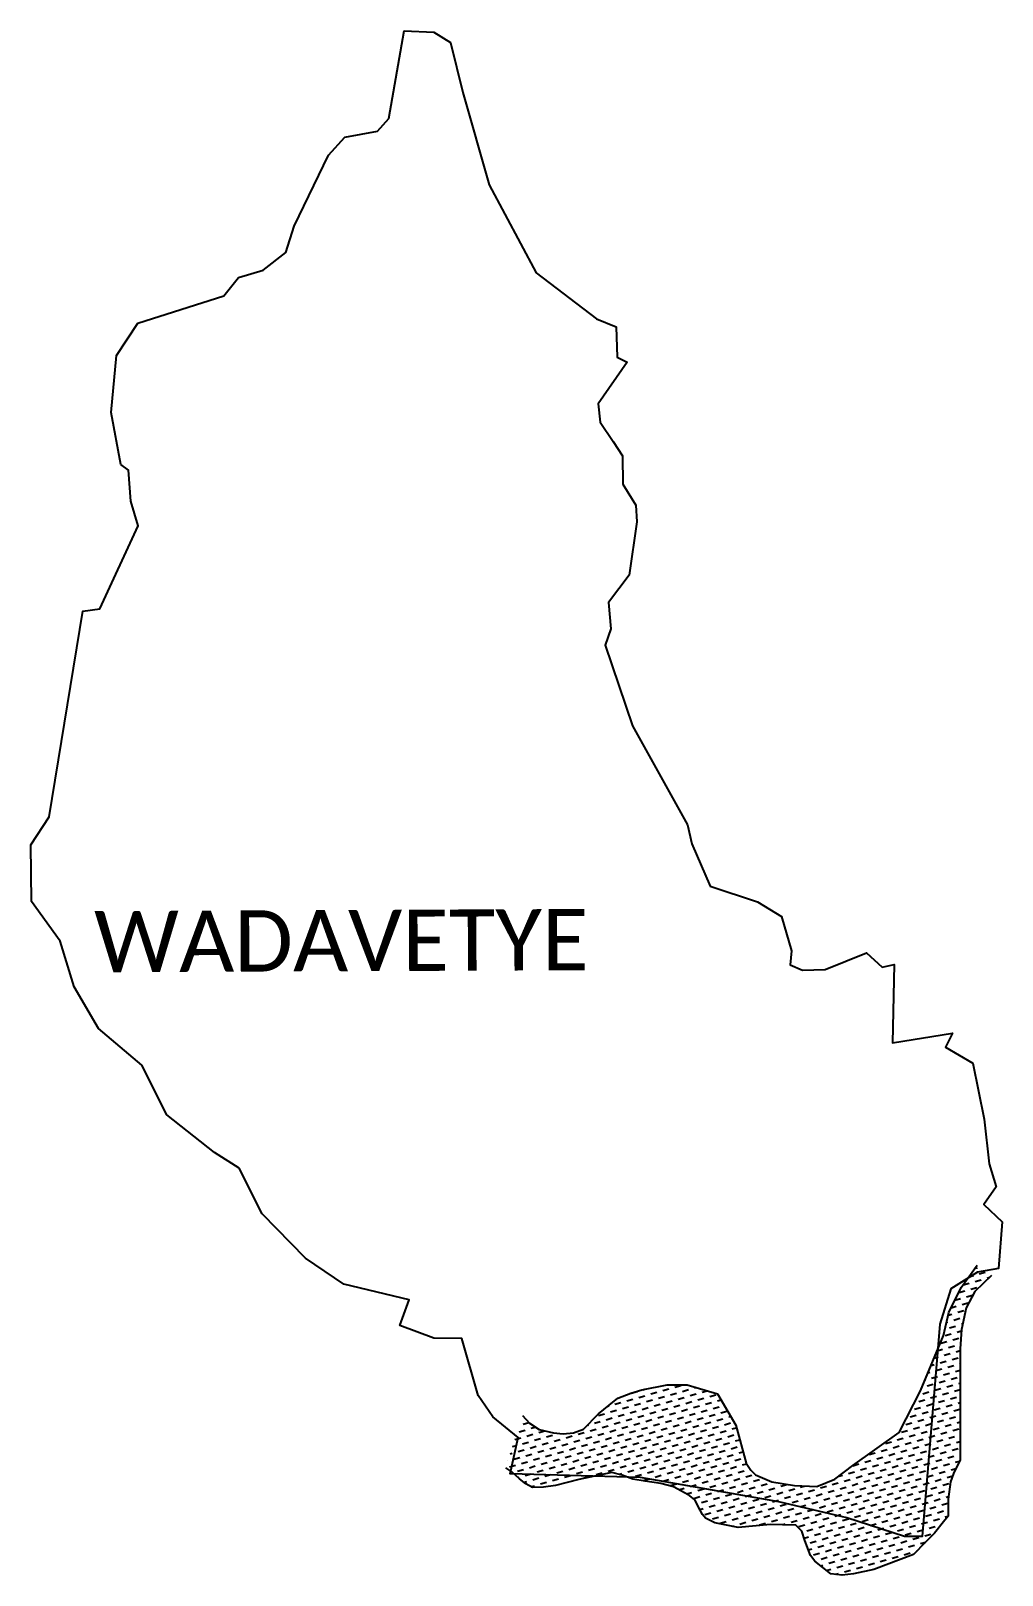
# Model space of a CAD drawing. Header units: metres. Extents: x 320666 to 323141, y 1845329 to 1849262.
import ezdxf

# ---------------------------------------------------------------- set-up
doc = ezdxf.new("R2010")
doc.units = ezdxf.units.M
for name, color, linetype in [('CREEK', 132, 'Continuous'), ('village', 3, 'Continuous'), ('VILLAGE NAME', 250, 'Continuous')]:
    doc.layers.add(name, color=color, linetype=linetype)
doc.styles.get("Standard").update_dxf_attribs({"font": 'simplex.shx'})

msp = doc.modelspace()

# ---------------------------------------------------------------- hatches: boundary and pattern name
at = {"layer": 'CREEK'}
h = msp.add_hatch(dxfattribs=at)
h.set_pattern_fill('DASH', color=256, scale=5, angle=16)
h.paths.add_polyline_path([(322222.3, 1845800.8), (322194.2, 1845792.3), (322161, 1845779.4), (322139.5, 1845761.9), (322112.2, 1845739.8), (322074.1, 1845700.3), (322048.6, 1845691.2), (322022.5, 1845688.6), (321997.2, 1845690.9), (321960.7, 1845700), (321936.4, 1845715.5), (321918.2, 1845735), (321875.6, 1845602.2), (321891, 1845591.8), (321911, 1845574.4), (321926.7, 1845561.1), (321944, 1845551.9), (321971.9, 1845552.9), (322002.7, 1845557.4), (322061.8, 1845572.7), (322145.8, 1845590.5), (322172, 1845583.1), (322199.7, 1845573.6), (322231.3, 1845568), (322271.3, 1845562.3), (322302.9, 1845554), (322332.7, 1845537.4), (322345, 1845530.5), (322357.3, 1845520.8), (322371.4, 1845494.4), (322376.7, 1845483), (322385, 1845473.6), (322408.8, 1845462.4), (322468.3, 1845450.2), (322550.1, 1845458.1), (322615.3, 1845455.9), (322630.1, 1845440.6), (322638, 1845417.4), (322652.3, 1845378.9), (322662.9, 1845364.2), (322704, 1845332.6), (322733, 1845328.9), (322761.9, 1845332.6), (322813.6, 1845342.9), (322915, 1845381.3), (322945.2, 1845413.1), (322968.2, 1845436.1), (322991.3, 1845464.4), (323003.4, 1845479.2), (323003.4, 1845522.5), (323008.9, 1845566.3), (323017, 1845587.4), (323033.7, 1845622.8), (323033.7, 1845779.2), (323033.7, 1845905.1), (323036.6, 1845954.5), (323049.3, 1846009.5), (323070.9, 1846050.9), (323113.5, 1846092), (323077.1, 1846118.5), (323035.8, 1846061.7), (323004.8, 1845998.1), (322990.9, 1845938.8), (322932.7, 1845798.1), (322878, 1845692), (322760.3, 1845608), (322714.4, 1845573.2), (322668.5, 1845554.3), (322611.3, 1845556.8), (322554.1, 1845566.6), (322511.9, 1845584.5), (322500.3, 1845596.3), (322488.7, 1845614.2), (322462, 1845710.7), (322415.5, 1845790.8), (322338.2, 1845813.7), (322287.2, 1845813.7)])

# ---------------------------------------------------------------- linework, layer by layer
at = {"layer": 'CREEK', "flags": 128}
for points in [[(323113.5, 1846092), (323070.9, 1846050.9), (323049.3, 1846009.5), (323036.6, 1845954.5), (323033.7, 1845905.1), (323033.7, 1845779.2), (323033.7, 1845622.8), (323017, 1845587.4), (323008.9, 1845566.3), (323003.4, 1845522.5), (323003.4, 1845479.2), (322991.3, 1845464.4), (322968.2, 1845436.1), (322945.2, 1845413.1), (322915, 1845381.3), (322813.6, 1845342.9), (322761.9, 1845332.6), (322733, 1845328.9), (322704, 1845332.6), (322662.9, 1845364.2), (322652.3, 1845378.9), (322638, 1845417.4), (322630.1, 1845440.6), (322615.3, 1845455.9), (322550.1, 1845458.1), (322468.3, 1845450.2), (322408.8, 1845462.4), (322385, 1845473.6), (322376.7, 1845483), (322371.4, 1845494.4), (322357.3, 1845520.8), (322345, 1845530.5), (322332.7, 1845537.4), (322302.9, 1845554), (322271.3, 1845562.3), (322231.3, 1845568), (322199.7, 1845573.6), (322172, 1845583.1), (322145.8, 1845590.5), (322061.8, 1845572.7), (322002.7, 1845557.4), (321971.9, 1845552.9), (321944, 1845551.9), (321926.7, 1845561.1), (321911, 1845574.4), (321891, 1845591.8), (321875.6, 1845602.2)], [(321918.2, 1845735), (321936.4, 1845715.5), (321960.7, 1845700), (321997.2, 1845690.9), (322022.5, 1845688.6), (322048.6, 1845691.2), (322074.1, 1845700.3), (322112.2, 1845739.8), (322139.5, 1845761.9), (322161, 1845779.4), (322194.2, 1845792.3), (322222.3, 1845800.8), (322287.2, 1845813.7), (322338.2, 1845813.7), (322415.5, 1845790.8), (322462, 1845710.7), (322488.7, 1845614.2), (322500.3, 1845596.3), (322511.9, 1845584.5), (322554.1, 1845566.6), (322611.3, 1845556.8), (322668.5, 1845554.3), (322714.4, 1845573.2), (322760.3, 1845608), (322878, 1845692), (322932.7, 1845798.1), (322990.9, 1845938.8), (323004.8, 1845998.1), (323035.8, 1846061.7), (323077.1, 1846118.5)]]:
    msp.add_lwpolyline(points, dxfattribs=at)
at = {"layer": 'village', "color": 3, "true_color": 0x00ff00}
msp.add_polyline3d([(323140.5, 1846229, 0), (323130.9, 1846109.9, 0), (323077.9, 1846100.2, 0), (323010, 1846058.3, 0), (322982.1, 1845968.2, 0), (322936.8, 1845427.1, 0), (322892.1, 1845427.4, 0), (322744.7, 1845475.1, 0), (322571.2, 1845515.5, 0), (322219, 1845577.8, 0), (321887.4, 1845586.5, 0), (321907.2, 1845679.4, 0), (321843, 1845732.4, 0), (321805.3, 1845786.5, 0), (321763.5, 1845931.4, 0), (321692.8, 1845932.1, 0), (321606.2, 1845964.9, 0), (321629.7, 1846030.1, 0), (321462.9, 1846069.6, 0), (321365.2, 1846136.5, 0), (321255.5, 1846249.1, 0), (321196.2, 1846365.1, 0), (321134.1, 1846405.1, 0), (321011.9, 1846501.1, 0), (320948.3, 1846627.9, 0), (320838, 1846721.1, 0), (320776.1, 1846826.9, 0), (320740.3, 1846943.7, 0), (320667.5, 1847044, 0), (320665.9, 1847188.4, 0), (320712.3, 1847260.4, 0), (320797.9, 1847783.8, 0), (320841.8, 1847789.5, 0), (320939.1, 1848001.4, 0), (320920.4, 1848063.7, 0), (320914.9, 1848142.8, 0), (320895.5, 1848157.4, 0), (320870.2, 1848289.5, 0), (320884, 1848434.7, 0), (320938.4, 1848517, 0), (321157.1, 1848586.5, 0), (321195, 1848633.3, 0), (321257.5, 1848652.1, 0), (321315.6, 1848697.1, 0), (321336.6, 1848764.5, 0), (321423.8, 1848945, 0), (321465.9, 1848990.6, 0), (321549.3, 1849006.5, 0), (321577.9, 1849038.7, 0), (321616.9, 1849261.6, 0), (321692.7, 1849258.6, 0), (321735.1, 1849232.3, 0), (321766.3, 1849105, 0), (321833.4, 1848869.7, 0), (321953.7, 1848645.2, 0), (322107.2, 1848528.3, 0), (322156.8, 1848507.7, 0), (322160.1, 1848430.8, 0), (322185.3, 1848417.6, 0), (322111.4, 1848311.6, 0), (322116.3, 1848265.2, 0), (322149.6, 1848215.5, 0), (322173, 1848179.5, 0), (322174.5, 1848107.3, 0), (322207, 1848053.8, 0), (322209.7, 1848011.4, 0), (322190.6, 1847875.8, 0), (322137.2, 1847806.3, 0), (322143.4, 1847738.9, 0), (322129.4, 1847697.4, 0), (322198.5, 1847492.1, 0), (322339.3, 1847239.7, 0), (322349.9, 1847191.7, 0), (322396.6, 1847083.8, 0), (322517.3, 1847043.5, 0), (322578.7, 1847006.2, 0), (322604.1, 1846918.4, 0), (322600.4, 1846883.2, 0), (322631.8, 1846869.2, 0), (322689.6, 1846871.4, 0), (322794.7, 1846913.5, 0), (322834.9, 1846877.1, 0), (322865.8, 1846883.6, 0), (322860.9, 1846684.2, 0), (323013.9, 1846708.7, 0), (322996.6, 1846673.7, 0), (323065.7, 1846632.8, 0), (323095, 1846489.8, 0), (323107.5, 1846376.4, 0), (323125.7, 1846317.4, 0), (323094.1, 1846272.5, 0)], close=True, dxfattribs=at)
msp.add_polyline3d([(323140.5, 1846229, 0), (323130.9, 1846109.9, 0), (323077.9, 1846100.2, 0), (323010, 1846058.3, 0), (322982.1, 1845968.2, 0), (322936.8, 1845427.1, 0), (322892.1, 1845427.4, 0), (322744.7, 1845475.1, 0), (322571.2, 1845515.5, 0), (322219, 1845577.8, 0), (321887.4, 1845586.5, 0), (321907.2, 1845679.4, 0), (321843, 1845732.4, 0), (321805.3, 1845786.5, 0), (321763.5, 1845931.4, 0), (321692.8, 1845932.1, 0), (321606.2, 1845964.9, 0), (321629.7, 1846030.1, 0), (321462.9, 1846069.6, 0), (321365.2, 1846136.5, 0), (321255.5, 1846249.1, 0), (321196.2, 1846365.1, 0), (321134.1, 1846405.1, 0), (321011.9, 1846501.1, 0), (320948.3, 1846627.9, 0), (320838, 1846721.1, 0), (320776.1, 1846826.9, 0), (320740.3, 1846943.7, 0), (320667.5, 1847044, 0), (320665.9, 1847188.4, 0), (320712.3, 1847260.4, 0), (320797.9, 1847783.8, 0), (320841.8, 1847789.5, 0), (320939.1, 1848001.4, 0), (320920.4, 1848063.7, 0), (320914.9, 1848142.8, 0), (320895.5, 1848157.4, 0), (320870.2, 1848289.5, 0), (320884, 1848434.7, 0), (320938.4, 1848517, 0), (321157.1, 1848586.5, 0), (321195, 1848633.3, 0), (321257.5, 1848652.1, 0), (321315.6, 1848697.1, 0), (321336.6, 1848764.5, 0), (321423.8, 1848945, 0), (321465.9, 1848990.6, 0), (321549.3, 1849006.5, 0), (321577.9, 1849038.7, 0), (321616.9, 1849261.6, 0), (321692.7, 1849258.6, 0), (321735.1, 1849232.3, 0), (321766.3, 1849105, 0), (321833.4, 1848869.7, 0), (321953.7, 1848645.2, 0), (322107.2, 1848528.3, 0), (322156.8, 1848507.7, 0), (322160.1, 1848430.8, 0), (322185.3, 1848417.6, 0), (322111.4, 1848311.6, 0), (322116.3, 1848265.2, 0), (322149.6, 1848215.5, 0), (322173, 1848179.5, 0), (322174.5, 1848107.3, 0), (322207, 1848053.8, 0), (322209.7, 1848011.4, 0), (322190.6, 1847875.8, 0), (322137.2, 1847806.3, 0), (322143.4, 1847738.9, 0), (322129.4, 1847697.4, 0), (322198.5, 1847492.1, 0), (322339.3, 1847239.7, 0), (322349.9, 1847191.7, 0), (322396.6, 1847083.8, 0), (322517.3, 1847043.5, 0), (322578.7, 1847006.2, 0), (322604.1, 1846918.4, 0), (322600.4, 1846883.2, 0), (322631.8, 1846869.2, 0), (322689.6, 1846871.4, 0), (322794.7, 1846913.5, 0), (322834.9, 1846877.1, 0), (322865.8, 1846883.6, 0), (322860.9, 1846684.2, 0), (323013.9, 1846708.7, 0), (322996.6, 1846673.7, 0), (323065.7, 1846632.8, 0), (323095, 1846489.8, 0), (323107.5, 1846376.4, 0), (323125.7, 1846317.4, 0), (323094.1, 1846272.5, 0)], close=True, dxfattribs=at)

# ---------------------------------------------------------------- texts
at = {"layer": 'VILLAGE NAME', "insert": (320826.7, 1847020.1), "char_height": 155.989, "attachment_point": 1, "rotation": 0.2435}
msp.add_mtext_dynamic_manual_height_columns('{\\fCalibri|b0|i0|c0|p34;WADAVETYE}', width=1946.695, gutter_width=779.9, heights=[0], dxfattribs=at)

doc.saveas('drawing.dxf')
